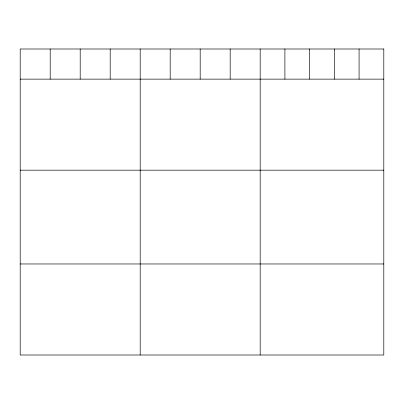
<?xml version="1.0" encoding="UTF-8"?>
<svg xmlns="http://www.w3.org/2000/svg" width="404" height="404" viewBox="0 0 404 404"><rect width="100%" height="100%" fill="white"/><g stroke="black" fill="none" stroke-linecap="round" stroke-linejoin="round"><path stroke-width="0.61" d="M20.2 79.133L383.8 79.133M20.2 170.175L383.8 170.175M20.2 263.969L383.8 263.969M359.075 48.995L359.075 79.133M334.35 48.995L334.35 79.133M309.626 48.995L309.626 79.133M284.901 48.995L284.901 79.133M260.176 48.995L260.176 355.005M230.179 48.995L230.179 79.133M200.182 48.995L200.182 79.133M170.185 48.995L170.185 79.133M140.188 48.995L140.188 355.005M110.191 48.995L110.191 79.133M80.194 48.995L80.194 79.133M50.197 48.995L50.197 79.133M383.8 48.995L20.2 48.995L20.2 355.005L383.8 355.005L383.8 48.995"/></g></svg>
